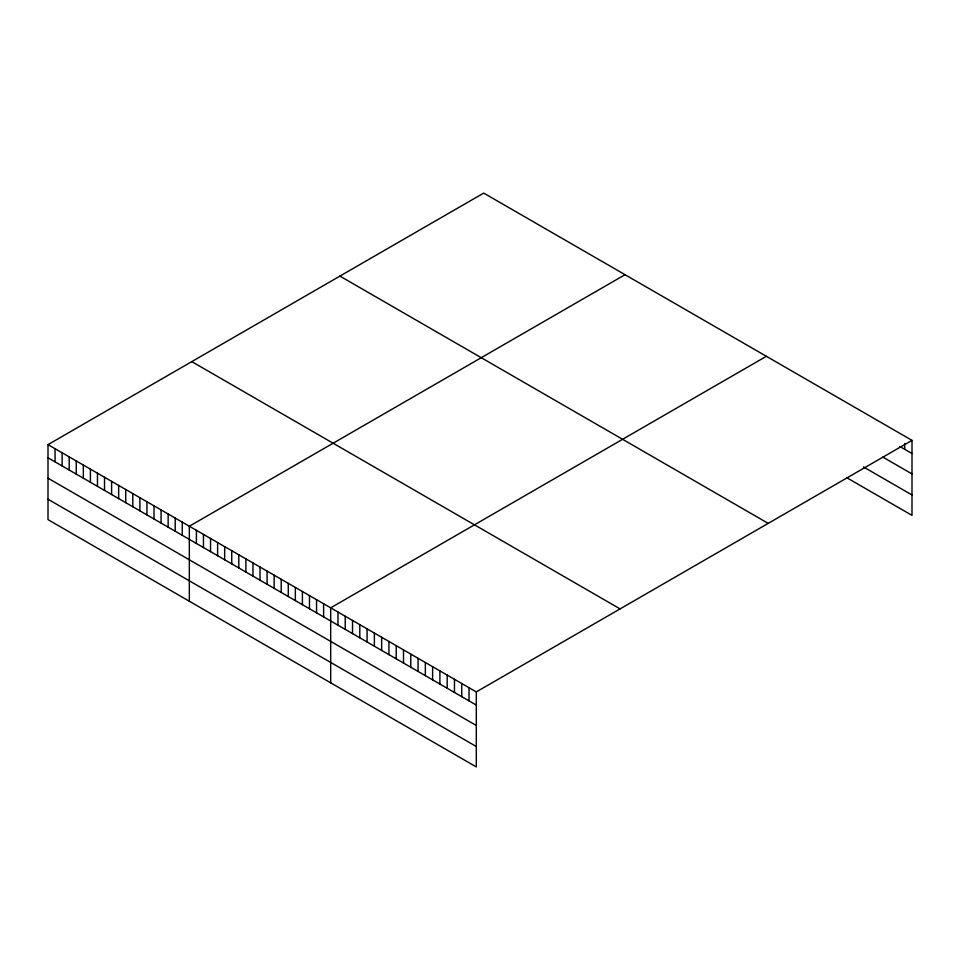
<?xml version="1.0" encoding="UTF-8"?>
<svg xmlns="http://www.w3.org/2000/svg" width="960" height="960" viewBox="0 0 960 960"><rect width="100%" height="100%" fill="white"/><g stroke="black" fill="none" stroke-linecap="round" stroke-linejoin="round"><path stroke-width="1.44" d="M48 444.636L476.304 691.908L476.304 766.908L48 519.636L48 444.636L483.696 193.092L912 440.364L912 515.364L846.468 477.54M625.032 274.692L189.336 526.236L189.336 601.236M766.38 356.292L330.684 607.836L330.684 682.836M476.304 691.908L912 440.364M899.868 446.52L912 453.516M882.876 457.116L912 473.928M863.46 466.932L912 494.964M339.912 276.096L768.216 523.38M191.784 361.62L620.088 608.904M48 457.788L476.304 705.06M48 478.188L476.304 725.472M48 499.224L476.304 746.508M904.716 443.472L904.716 449.316M469.032 687.708L469.032 700.86M461.748 683.508L461.748 696.66M454.464 679.296L454.464 692.46M447.18 675.096L447.18 688.248M439.896 670.896L439.896 684.048M432.624 666.684L432.624 679.848M425.34 662.484L425.34 675.636M418.056 658.284L418.056 671.436M410.772 654.084L410.772 667.236M403.5 649.872L403.5 663.024M396.216 645.672L396.216 658.824M388.932 641.472L388.932 654.624M381.648 637.26L381.648 650.412M374.376 633.06L374.376 646.212M367.092 628.86L367.092 642.012M359.808 624.648L359.808 637.8M352.524 620.448L352.524 633.6M345.24 616.248L345.24 629.4M337.968 612.036L337.968 625.188M323.616 603.756L323.616 616.908M316.548 599.676L316.548 612.828M309.48 595.596L309.48 608.748M302.412 591.516L302.412 604.668M295.344 587.436L295.344 600.588M288.276 583.356L288.276 596.508M281.208 579.276L281.208 592.428M274.152 575.196L274.152 588.348M267.084 571.116L267.084 584.268M260.016 567.036L260.016 580.188M252.948 562.956L252.948 576.108M245.88 558.876L245.88 572.028M238.812 554.796L238.812 567.948M231.744 550.716L231.744 563.868M224.676 546.636L224.676 559.788M217.608 542.556L217.608 555.708M210.54 538.476L210.54 551.628M203.472 534.396L203.472 547.548M196.404 530.316L196.404 543.468M182.28 522.156L182.28 535.308M175.212 518.076L175.212 531.228M168.144 513.996L168.144 527.148M161.076 509.916L161.076 523.068M154.008 505.836L154.008 518.988M146.94 501.756L146.94 514.908M139.872 497.676L139.872 510.828M132.804 493.596L132.804 506.748M125.736 489.516L125.736 502.668M118.668 485.436L118.668 498.588M111.6 481.356L111.6 494.508M104.532 477.276L104.532 490.428M97.464 473.196L97.464 486.348M90.408 469.116L90.408 482.268M83.34 465.036L83.34 478.188M76.272 460.956L76.272 474.108M69.204 456.876L69.204 470.028M62.136 452.796L62.136 465.948M55.068 448.716L55.068 461.868"/></g></svg>
